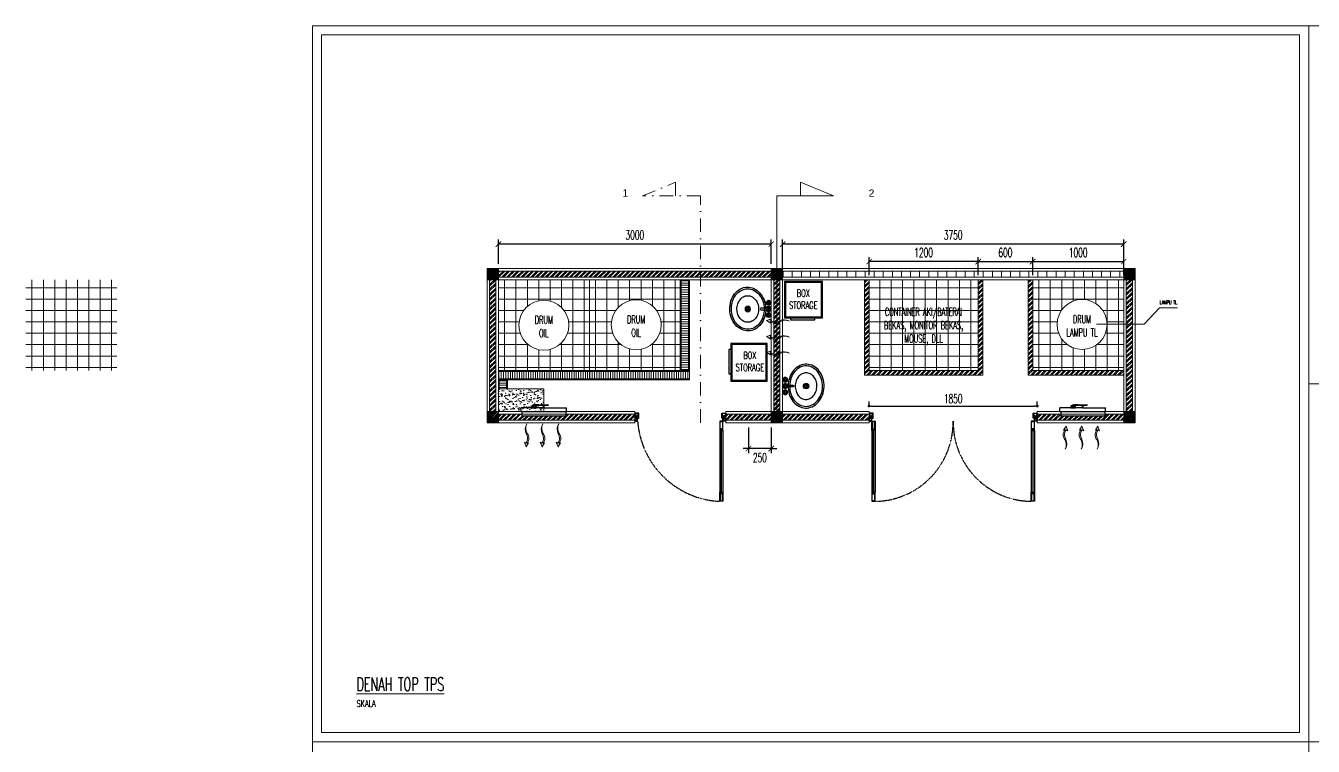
# Model space of a CAD drawing. Header units: millimetres. Extents: x -3140 to 122882, y -13467 to 35950.
# Drawn here: x -3140 to 11016, y 7832 to 15758 of the extents above; entities that cross this region are included whole.
import ezdxf

# ---------------------------------------------------------------- set-up
doc = ezdxf.new("R2010")
doc.units = ezdxf.units.MM
doc.header["$MEASUREMENT"] = 0
doc.linetypes.add('DASHDOT', pattern=[1, 0.5, -0.25, 0, -0.25])
doc.linetypes.add('HIDDEN', pattern=[0.375, 0.25, -0.125])
doc.layers.add('ALM', color=120, linetype='Continuous')
doc.layers.add('Edges', color=7, linetype='Continuous')
doc.layers.add('inst ME', color=7, linetype='Continuous', lineweight=13)
doc.styles.add('300', font='rs.shx', dxfattribs={"width": 0.6, "height": 100})
doc.styles.get("Standard").update_dxf_attribs({"font": 'arial.ttf'})
doc.dimstyles.new('300', dxfattribs={"dimtxt": 50, "dimasz": 30, "dimexe": 50, "dimexo": 50, "dimgap": 30, "dimtad": 2, "dimdec": 0, "dimzin": 0, "dimtxsty": '300', "dimblk": 'DOT', "dimcen": 0.2, "dimclrd": 1, "dimclre": 1, "dimclrt": 3, "dimadec": 0, "dimazin": 0, "dimtfac": 1, "dimtdec": 0, "dimtix": 1, "dimtmove": 0, "dimatfit": 3, "dimfxl": 1, "dimtolj": 1, "dimtzin": 0, "dimarcsym": 0})
pattern_1 = [(45, (22988.2, -61997.305), (-26.516504, 26.516504), []), (45, (23005.878, -61997.305), (-26.516504, 26.516504), [])]
pattern_2 = [(0, (22988.2, -61997.305), (0, 25), [])]

# ---------------------------------------------------------------- blocks, each defined once
blk = doc.blocks.new('Sink - Oval top')
for p, q in [((-1, 0), (1, 0)), ((0, 1), (0, -1))]:
    blk.add_line(p, q)
at = {"linetype": 'Continuous'}
for points in [[(-12.23, 0.39, 0.117634), (-11.46, -3.36, 0.104469), (-8.88, -6.8, 0.090016), (-5.08, -9.07, 0.08192), (-0.32, -10.02, 0.08192), (4.49, -9.38, 0.090016), (8.42, -7.36, 0.104469), (11.22, -4.09, 0.117634), (12.23, -0.39, 0.117634), (11.46, 3.36, 0.104469), (8.88, 6.8, 0.090016), (5.08, 9.07, 0.08192), (0.32, 10.02, 0.08192), (-4.49, 9.38, 0.090016), (-8.42, 7.36, 0.104469), (-11.22, 4.09, 0.117634)], [(-11.29, 0.16, 0.118622), (-10.52, -3.25, 0.104678), (-8.07, -6.36, 0.089562), (-4.54, -8.37, 0.081185), (-0.13, -9.15, 0.081185), (4.3, -8.49, 0.089562), (7.89, -6.58, 0.104678), (10.42, -3.55, 0.118622), (11.29, -0.16, 0.118622), (10.52, 3.25, 0.104678), (8.07, 6.36, 0.089562), (4.54, 8.37, 0.081185), (0.13, 9.15, 0.081185), (-4.3, 8.49, 0.089562), (-7.89, 6.58, 0.104678), (-10.42, 3.55, 0.118622)], [(-7.42, 0.08, 0.118283), (-6.91, -2.17, 0.104607), (-5.29, -4.21, 0.089718), (-2.97, -5.53, 0.081436), (-0.07, -6.04, 0.081436), (2.84, -5.59, 0.089718), (5.2, -4.33, 0.104607), (6.86, -2.32, 0.118283), (7.42, -0.08, 0.118283), (6.91, 2.17, 0.104607), (5.29, 4.21, 0.089718), (2.97, 5.53, 0.081436), (0.07, 6.04, 0.081436), (-2.84, 5.59, 0.089718), (-5.2, 4.33, 0.104607), (-6.86, 2.32, 0.118283)]]:
    blk.add_lwpolyline(points, format="xyb", close=True, dxfattribs=at)
for radius in [1.5, 1]:
    blk.add_circle((0, 0), radius)
blk = doc.blocks.new('Faucet - Bathroom top')
for p, q in [((-4.107, 0.125), (-4.375, 0.125)), ((-3.75, 0.4788), (-3.75, 0.75)), ((-3.5, 0.482), (-3.5, 0.75)), ((-3.1461, 0.125), (-2.875, 0.125)), ((3.143, 0.125), (2.875, 0.125)), ((3.5, 0.4788), (3.5, 0.75)), ((3.75, 0.482), (3.75, 0.75)), ((4.1039, 0.125), (4.375, 0.125)), ((-4.1039, -0.125), (-4.375, -0.125)), ((-3.75, -0.4821), (-3.75, -0.75)), ((-3.5, -0.4789), (-3.5, -0.75)), ((-3.143, -0.125), (-2.875, -0.125)), ((-0.5, -0.8639), (-0.5, -4.5)), ((0.5, -4.5), (0.5, -0.8631)), ((3.1461, -0.125), (2.875, -0.125)), ((3.5, -0.4821), (3.5, -0.75)), ((3.75, -0.4789), (3.75, -0.75)), ((4.107, -0.125), (4.375, -0.125))]:
    blk.add_line(p, q)
for centre, radius in [((-3.625, 0), 1.375), ((-4.625, 0), 0.2795), ((-3.625, 0), 0.5), ((-3.625, 1), 0.2795), ((-2.625, 0), 0.2795), ((0, 0), 0.5), ((3.625, 0), 1.375), ((2.625, 0), 0.2795), ((3.625, 0), 0.5), ((3.625, 1), 0.2795), ((4.625, 0), 0.2795), ((-3.625, -1), 0.2795), ((3.625, -1), 0.2795)]:
    blk.add_circle(centre, radius)
for centre, radius, start, end in [((-3.625, 0), 1, 105.2407, 164.2093), ((-3.625, 0), 1, 16.44125, 74.07887), ((0, 0), 1.5, 289.6514, 250.3603), ((0, 0), 1, 300.3431, 239.7554), ((3.625, 0), 1, 106.12, 164.0884), ((3.625, 0), 1, 16.23422, 73.90469), ((-3.625, 0), 1, 196.2342, 253.9047), ((-3.625, 0), 1, 286.12, 344.0884), ((0, -4.5), 0.5, 180, 0), ((3.625, 0), 1, 196.4413, 254.0789), ((3.625, 0), 1, 285.2407, 344.2093)]:
    blk.add_arc(centre, radius, start, end)
blk = doc.blocks.new('_ArchTick')
at = {"color": 0, "linetype": 'ByBlock', "const_width": 0.15}
blk.add_lwpolyline([(-0.5, -0.5), (0.5, 0.5)], dxfattribs=at)
blk = doc.blocks.new('*D25')
at = {"layer": 'Defpoints', "color": 0, "transparency": 16777216}
for p in [(5182, 13356), (5182, 12964), (8932, 12964)]:
    blk.add_point(p, dxfattribs=at)
at = {"layer": 'inst ME', "color": 1, "lineweight": -2, "transparency": 16777216}
for p, q in [((5182, 13014), (5182, 13406)), ((8932, 13356), (5182, 13356)), ((8932, 13014), (8932, 13406))]:
    blk.add_line(p, q, dxfattribs=at)
at = {"layer": 'inst ME', "color": 1, "lineweight": -2, "transparency": 16777216, "xscale": 60, "yscale": 60, "zscale": 60, "rotation": 180}
blk.add_blockref('_ArchTick', (5182, 13356), dxfattribs=at)
at = {"layer": 'inst ME', "color": 1, "lineweight": -2, "transparency": 16777216, "xscale": 60, "yscale": 60, "zscale": 60}
blk.add_blockref('_ArchTick', (8932, 13356), dxfattribs=at)
at = {"layer": 'inst ME', "color": 3, "transparency": 16777216, "insert": (7057, 13456), "char_height": 100, "attachment_point": 5, "style": '300'}
blk.add_mtext('\\A1;3750', dxfattribs=at)
blk = doc.blocks.new('*D26')
at = {"layer": 'Defpoints', "color": 0, "transparency": 16777216}
for p in [(2057, 13356), (2057, 13089), (5057, 13089)]:
    blk.add_point(p, dxfattribs=at)
at = {"layer": 'inst ME', "color": 1, "lineweight": -2, "transparency": 16777216}
for p, q in [((2057, 13139), (2057, 13406)), ((5057, 13356), (2057, 13356)), ((5057, 13139), (5057, 13406))]:
    blk.add_line(p, q, dxfattribs=at)
at = {"layer": 'inst ME', "color": 1, "lineweight": -2, "transparency": 16777216, "xscale": 60, "yscale": 60, "zscale": 60, "rotation": 180}
blk.add_blockref('_ArchTick', (2057, 13356), dxfattribs=at)
at = {"layer": 'inst ME', "color": 1, "lineweight": -2, "transparency": 16777216, "xscale": 60, "yscale": 60, "zscale": 60}
blk.add_blockref('_ArchTick', (5057, 13356), dxfattribs=at)
at = {"layer": 'inst ME', "color": 3, "transparency": 16777216, "insert": (3557, 13456), "char_height": 100, "attachment_point": 5, "style": '300'}
blk.add_mtext('\\A1;3000', dxfattribs=at)
blk = doc.blocks.new('*D27')
at = {"layer": 'Defpoints', "color": 0, "transparency": 16777216}
for p in [(4807, 11389), (5057, 11389), (4807, 11107)]:
    blk.add_point(p, dxfattribs=at)
at = {"layer": 'inst ME', "color": 1, "lineweight": -2, "transparency": 16777216}
for p, q in [((4807, 11339), (4807, 11057)), ((5057, 11339), (5057, 11057)), ((4807, 11107), (4747, 11107)), ((5057, 11107), (4807, 11107)), ((5057, 11107), (5117, 11107))]:
    blk.add_line(p, q, dxfattribs=at)
at = {"layer": 'inst ME', "color": 1, "lineweight": -2, "transparency": 16777216, "xscale": 60, "yscale": 60, "zscale": 60}
blk.add_blockref('_ArchTick', (4807, 11107), dxfattribs=at)
at = {"layer": 'inst ME', "color": 1, "lineweight": -2, "transparency": 16777216, "xscale": 60, "yscale": 60, "zscale": 60, "rotation": 180}
blk.add_blockref('_ArchTick', (5057, 11107), dxfattribs=at)
at = {"layer": 'inst ME', "color": 3, "transparency": 16777216, "insert": (4932, 11007), "char_height": 100, "attachment_point": 5, "style": '300'}
blk.add_mtext('\\A1;250', dxfattribs=at)
blk = doc.blocks.new('industrial exhaust fan pl')
at = {"layer": 'Edges'}
for p, q in [((36.5, 59.1), (36.5, 63.1)), ((48.3, 63.1), (36.5, 63.1)), ((36.5, 59.1), (37.3, 59.1)), ((37.3, 59.1), (37.3, 54.2)), ((37.3, 59.1), (85.8, 59.1)), ((48.3, 64.5), (48.2, 64.5)), ((48.2, 64.5), (48.2, 64.3)), ((48.2, 64.3), (48.3, 64.3)), ((48.3, 65.3), (48.3, 64.5)), ((49.6, 65.3), (48.3, 65.3)), ((48.5, 64.5), (48.3, 64.5)), ((48.3, 64.3), (48.3, 63.1)), ((48.3, 64.3), (48.9, 64.3)), ((48.3, 63.1), (48.4, 63.1)), ((48.9, 64.3), (48.4, 63.8)), ((48.4, 63.8), (48.9, 64.2)), ((48.4, 63.8), (48.4, 63.1)), ((48.4, 63.8), (48.4, 63.1)), ((48.4, 63.8), (48.4, 63.8)), ((48.4, 63.8), (48.4, 63.1)), ((48.4, 63.1), (48.4, 63.1)), ((48.4, 63.1), (48.4, 63.1)), ((48.4, 63.1), (48.6, 63.1)), ((49.1, 65.3), (48.5, 64.5)), ((48.5, 64.5), (53.2, 64.5)), ((48.6, 63.8), (49, 64.2)), ((48.6, 63.8), (48.6, 63.1)), ((48.6, 63.1), (48.8, 63.1)), ((48.8, 63.8), (49.1, 64.1)), ((48.8, 63.8), (48.8, 63.1)), ((48.8, 63.1), (49.4, 63.1)), ((48.9, 64.3), (48.9, 64.3)), ((48.9, 64.3), (48.9, 64.2)), ((48.9, 64.2), (49, 64.3)), ((48.9, 64.3), (49, 64.3)), ((49, 64.3), (49, 64.2)), ((49, 64.2), (49.1, 64.3)), ((49, 64.3), (49.1, 64.3)), ((49, 64.3), (49, 64.3)), ((49.6, 65.3), (49.1, 65.3)), ((49.1, 64.3), (49.1, 64.1)), ((49.1, 64.1), (49.4, 64.3)), ((49.1, 64.3), (49.4, 64.3)), ((49.1, 64.3), (49.1, 64.3)), ((49.4, 64.3), (49.4, 63.1)), ((49.4, 64.3), (49.4, 64.3)), ((49.4, 64.3), (49.6, 64.3)), ((49.4, 63.1), (49.6, 63.1)), ((49.6, 65.3), (49.6, 65.3)), ((49.6, 65.3), (52.1, 65.3)), ((50.5, 65.3), (49.6, 65.3)), ((49.6, 63.8), (49.6, 64.3)), ((49.6, 63.8), (49.6, 64.3)), ((49.6, 64.3), (49.6, 64.3)), ((49.6, 64.3), (50, 64.3)), ((49.6, 63.8), (49.6, 63.1)), ((49.6, 63.8), (49.6, 63.1)), ((49.6, 63.8), (49.6, 63.8)), ((49.6, 63.1), (50, 63.1)), ((49.6, 63.1), (49.6, 63.1)), ((50, 63.8), (50, 64.3)), ((50, 64.3), (50.1, 64.3)), ((50.1, 63.8), (50, 63.8)), ((50, 63.8), (50, 63.1)), ((50, 63.1), (50.1, 63.1)), ((50.1, 66.6), (50.1, 66.7)), ((50.1, 66.7), (51.6, 66.7)), ((50.1, 66.6), (50.5, 66.6)), ((50.1, 66.2), (50.1, 66.3)), ((50.5, 66.3), (50.1, 66.3)), ((50.1, 66.2), (50.5, 66.2)), ((50.1, 63.8), (50.1, 64.3)), ((50.4, 64.3), (50.1, 64.3)), ((50.1, 63.8), (50.1, 63.1)), ((50.1, 63.1), (50.4, 63.1)), ((50.4, 63.8), (50.4, 64.3)), ((50.4, 64.3), (50.5, 64.3)), ((50.5, 63.8), (50.4, 63.8)), ((50.4, 63.8), (50.4, 63.1)), ((50.4, 63.1), (50.5, 63.1)), ((50.5, 66.3), (50.5, 66.6)), ((50.6, 66.6), (50.5, 66.6)), ((50.6, 66.3), (50.5, 66.3)), ((50.5, 65.3), (50.5, 66.2)), ((50.5, 66.2), (51.2, 66.2)), ((50.5, 65.3), (51.2, 65.3)), ((50.5, 63.8), (50.5, 64.3)), ((50.5, 64.3), (50.8, 64.3)), ((50.5, 63.8), (50.5, 63.1)), ((50.5, 63.1), (50.8, 63.1)), ((50.6, 66.6), (50.6, 66.3)), ((50.6, 66.6), (51.6, 66.6)), ((51.6, 66.3), (50.6, 66.3)), ((50.8, 63.8), (50.8, 64.3)), ((50.9, 64.3), (50.8, 64.3)), ((50.8, 63.8), (50.9, 63.8)), ((50.8, 63.8), (50.8, 63.1)), ((50.8, 63.1), (50.9, 63.1)), ((50.9, 64.3), (51.2, 64.3)), ((50.9, 63.8), (50.9, 64.3)), ((50.9, 63.8), (50.9, 63.1)), ((50.9, 63.1), (51.2, 63.1)), ((51.2, 65.3), (51.2, 66.2)), ((51.2, 66.2), (51.6, 66.2)), ((52.1, 65.3), (51.2, 65.3)), ((51.2, 63.8), (51.2, 64.3)), ((51.2, 64.3), (51.3, 64.3)), ((51.2, 63.8), (51.3, 63.8)), ((51.2, 63.8), (51.2, 63.1)), ((51.2, 63.1), (51.3, 63.1)), ((51.3, 63.8), (51.3, 64.3)), ((51.6, 64.3), (51.3, 64.3)), ((51.3, 63.8), (51.3, 63.1)), ((51.3, 63.1), (51.6, 63.1)), ((51.6, 66.6), (51.6, 66.7)), ((56.5, 66.6), (51.6, 66.6)), ((51.6, 66.2), (51.6, 66.3)), ((51.6, 66.3), (56.5, 66.3)), ((51.6, 63.8), (51.6, 64.3)), ((51.6, 64.3), (51.7, 64.3)), ((51.6, 63.8), (51.6, 63.1)), ((51.6, 63.8), (51.7, 63.8)), ((51.6, 63.1), (51.7, 63.1)), ((51.7, 63.8), (51.7, 64.3)), ((51.7, 64.3), (52, 64.3)), ((51.7, 63.8), (51.7, 63.1)), ((51.7, 63.1), (52, 63.1)), ((52, 63.8), (52, 64.3)), ((52, 64.3), (52.1, 64.3)), ((52, 63.8), (52.1, 63.8)), ((52, 63.8), (52, 63.1)), ((52, 63.1), (52.1, 63.1)), ((52.1, 65.3), (52.1, 65.3)), ((53.4, 65.3), (52.1, 65.3)), ((52.6, 65.3), (52.1, 65.3)), ((52.1, 63.8), (52.1, 64.3)), ((52.3, 64.3), (52.1, 64.3)), ((52.1, 63.8), (52.1, 63.1)), ((52.1, 63.1), (52.3, 63.1)), ((52.3, 64.3), (52.3, 63.1)), ((52.3, 64.3), (52.4, 64.3)), ((52.3, 63.1), (52.9, 63.1)), ((52.6, 64.1), (52.4, 64.3)), ((52.4, 64.3), (52.6, 64.3)), ((52.6, 65.3), (53.2, 64.5)), ((52.6, 64.3), (52.6, 64.1)), ((52.7, 64.2), (52.6, 64.3)), ((52.6, 64.3), (52.7, 64.3)), ((52.6, 64.3), (52.6, 64.3)), ((52.9, 63.8), (52.6, 64.1)), ((52.7, 64.3), (52.7, 64.2)), ((52.7, 64.3), (52.8, 64.3)), ((53.1, 63.8), (52.7, 64.2)), ((52.8, 64.3), (52.8, 64.3)), ((52.8, 64.3), (52.8, 64.3)), ((53.3, 63.8), (52.8, 64.3)), ((52.8, 64.3), (52.8, 64.3)), ((53.3, 63.8), (52.8, 64.3)), ((52.8, 64.3), (52.8, 64.3)), ((52.8, 64.3), (52.8, 64.3)), ((52.8, 64.3), (52.8, 64.3)), ((52.8, 64.3), (52.8, 64.3)), ((53.4, 64.3), (52.8, 64.3)), ((52.9, 63.8), (52.9, 63.1)), ((52.9, 63.1), (53.1, 63.1)), ((53.1, 63.8), (53.1, 63.1)), ((53.1, 63.1), (53.3, 63.1)), ((53.4, 64.5), (53.2, 64.5)), ((53.3, 63.8), (53.3, 63.1)), ((53.3, 63.8), (53.3, 63.1)), ((53.3, 63.1), (53.3, 63.1)), ((53.3, 63.1), (53.4, 63.1)), ((53.4, 64.5), (53.4, 65.3)), ((53.5, 64.5), (53.4, 64.5)), ((53.4, 64.3), (53.5, 64.3)), ((53.4, 63.1), (53.4, 64.3)), ((61.2, 63.1), (53.4, 63.1)), ((53.5, 64.5), (53.5, 64.3)), ((56.5, 66.6), (56.5, 66.7)), ((56.5, 66.7), (66.5, 66.7)), ((56.5, 66.6), (57.3, 66.6)), ((56.5, 66.2), (56.5, 66.3)), ((57.3, 66.3), (56.5, 66.3)), ((56.5, 66.2), (61, 66.2)), ((57.3, 66.3), (57.3, 66.6)), ((57.3, 66.6), (66.4, 66.6)), ((66.4, 66.3), (57.3, 66.3)), ((61, 66.2), (61, 66.1)), ((61.2, 66.2), (61, 66.2)), ((61, 66.1), (61.2, 66.1)), ((61.2, 66.2), (61.2, 66.1)), ((61.2, 66.2), (61.9, 66.2)), ((61.2, 63.1), (61.2, 66.1)), ((61.2, 66.1), (61.2, 66.1)), ((61.2, 66.1), (61.9, 66.1)), ((61.2, 63.1), (61.9, 63.1)), ((61.9, 66.2), (61.9, 66.1)), ((61.9, 66.2), (62.1, 66.2)), ((61.9, 63.1), (61.9, 66.1)), ((61.9, 66.1), (61.9, 66.1)), ((61.9, 66.1), (62.1, 66.1)), ((61.9, 63.1), (86.5, 63.1)), ((62.1, 66.2), (62.1, 66.1)), ((62.1, 66.2), (66.5, 66.2)), ((66.4, 66.6), (66.4, 66.3)), ((66.4, 66.6), (66.5, 66.6)), ((66.4, 66.3), (66.5, 66.3)), ((66.5, 66.6), (66.5, 66.7)), ((66.5, 66.2), (66.5, 66.3)), ((85.8, 59.1), (85.8, 54.2)), ((85.8, 59.1), (86.5, 59.1)), ((86.5, 59.1), (86.5, 63.1)), ((85.8, 54.2), (37.3, 54.2))]:
    blk.add_line(p, q, dxfattribs=at)
blk = doc.blocks.new('*D23')
at = {"layer": 'Defpoints', "color": 0, "transparency": 16777216}
for p in [(7931, 13164), (7332, 12964), (7931, 12964)]:
    blk.add_point(p, dxfattribs=at)
at = {"layer": 'inst ME', "color": 1, "lineweight": -2, "transparency": 16777216}
for p, q in [((7332, 13014), (7332, 13214)), ((7931, 13014), (7931, 13214)), ((7332, 13164), (7931, 13164))]:
    blk.add_line(p, q, dxfattribs=at)
at = {"layer": 'inst ME', "color": 1, "lineweight": -2, "transparency": 16777216, "xscale": 60, "yscale": 60, "zscale": 60, "rotation": 180}
blk.add_blockref('_ArchTick', (7332, 13164), dxfattribs=at)
at = {"layer": 'inst ME', "color": 1, "lineweight": -2, "transparency": 16777216, "xscale": 60, "yscale": 60, "zscale": 60}
blk.add_blockref('_ArchTick', (7931, 13164), dxfattribs=at)
at = {"layer": 'inst ME', "color": 3, "transparency": 16777216, "insert": (7631, 13264), "char_height": 100, "attachment_point": 5, "style": '300'}
blk.add_mtext('\\A1;600', dxfattribs=at)
blk = doc.blocks.new('*D28')
at = {"layer": 'Defpoints', "color": 0, "transparency": 16777216}
for p in [(8932, 13164), (7932, 12964), (8932, 12964)]:
    blk.add_point(p, dxfattribs=at)
at = {"layer": 'inst ME', "color": 1, "lineweight": -2, "transparency": 16777216}
for p, q in [((7932, 13014), (7932, 13214)), ((8932, 13014), (8932, 13214)), ((7932, 13164), (8932, 13164))]:
    blk.add_line(p, q, dxfattribs=at)
at = {"layer": 'inst ME', "color": 1, "lineweight": -2, "transparency": 16777216, "xscale": 60, "yscale": 60, "zscale": 60, "rotation": 180}
blk.add_blockref('_ArchTick', (7932, 13164), dxfattribs=at)
at = {"layer": 'inst ME', "color": 1, "lineweight": -2, "transparency": 16777216, "xscale": 60, "yscale": 60, "zscale": 60}
blk.add_blockref('_ArchTick', (8932, 13164), dxfattribs=at)
at = {"layer": 'inst ME', "color": 3, "transparency": 16777216, "insert": (8432, 13264), "char_height": 100, "attachment_point": 5, "style": '300'}
blk.add_mtext('\\A1;1000', dxfattribs=at)
blk = doc.blocks.new('*D29')
at = {"layer": 'Defpoints', "color": 0, "transparency": 16777216}
for p in [(6132, 13164), (6132, 12964), (7332, 12964)]:
    blk.add_point(p, dxfattribs=at)
at = {"layer": 'inst ME', "color": 1, "lineweight": -2, "transparency": 16777216}
for p, q in [((6132, 13014), (6132, 13214)), ((7332, 13014), (7332, 13214)), ((7332, 13164), (6132, 13164))]:
    blk.add_line(p, q, dxfattribs=at)
at = {"layer": 'inst ME', "color": 1, "lineweight": -2, "transparency": 16777216, "xscale": 60, "yscale": 60, "zscale": 60, "rotation": 180}
blk.add_blockref('_ArchTick', (6132, 13164), dxfattribs=at)
at = {"layer": 'inst ME', "color": 1, "lineweight": -2, "transparency": 16777216, "xscale": 60, "yscale": 60, "zscale": 60}
blk.add_blockref('_ArchTick', (7332, 13164), dxfattribs=at)
at = {"layer": 'inst ME', "color": 3, "transparency": 16777216, "insert": (6732, 13264), "char_height": 100, "attachment_point": 5, "style": '300'}
blk.add_mtext('\\A1;1200', dxfattribs=at)
blk = doc.blocks.new('_Dot')
at = {"color": 0, "lineweight": -2}
blk.add_line((-0.5, 0), (-1, 0), dxfattribs=at)
at = {"color": 0, "const_width": 0.5}
blk.add_lwpolyline([(-0.25, 0, 1), (0.25, 0, 1)], format="xyb", close=True, dxfattribs=at)
blk = doc.blocks.new('*D48')
at = {"color": 1, "lineweight": -2, "transparency": 16777216}
for p, q in [((6132, 11564), (6132, 11625)), ((7982, 11564), (7982, 11625)), ((6162, 11575), (7952, 11575))]:
    blk.add_line(p, q, dxfattribs=at)
at = {"layer": 'Defpoints', "color": 0, "transparency": 16777216}
for p in [(6132, 11514), (7982, 11575), (7982, 11514)]:
    blk.add_point(p, dxfattribs=at)
at = {"color": 1, "lineweight": -2, "transparency": 16777216, "xscale": 30, "yscale": 30, "zscale": 30, "rotation": 180}
blk.add_blockref('_Dot', (6132, 11575), dxfattribs=at)
at = {"color": 1, "lineweight": -2, "transparency": 16777216, "xscale": 30, "yscale": 30, "zscale": 30}
blk.add_blockref('_Dot', (7982, 11575), dxfattribs=at)
at = {"color": 3, "transparency": 16777216, "insert": (7057, 11655), "char_height": 100, "attachment_point": 5, "style": '300'}
blk.add_mtext('\\A1;1850', dxfattribs=at)

msp = doc.modelspace()

# ---------------------------------------------------------------- hatches: boundary and pattern name
at = {"layer": 'inst ME'}
h = msp.add_hatch(dxfattribs=at)
h.set_pattern_fill('ANSI31', color=129, scale=100, angle=360)
h.set_pattern_definition([(45, (22988.2, -61997.305), (-8.8388348, 8.8388348), [])])
h.paths.add_polyline_path([(2056.7, 13088.9), (1931.7, 13088.9), (1931.7, 12963.9), (2056.7, 12963.9)])
h.paths.add_polyline_path([(2056.7, 11513.9), (1931.7, 11513.9), (1931.7, 11388.9), (2056.7, 11388.9)])
h = msp.add_hatch(dxfattribs=at)
h.set_pattern_fill('ANSI32', color=129, scale=100, angle=360)
h.set_pattern_definition(pattern_1)
h.paths.add_polyline_path([(5056.7, 13059.9), (2056.7, 13059.9), (2056.7, 12992.9), (5056.7, 12992.9)])
h.paths.add_polyline_path([(2027.7, 12963.9), (1960.7, 12963.9), (1960.7, 11513.9), (2027.7, 11513.9)])
h = msp.add_hatch(dxfattribs=at)
h.set_pattern_fill('ANSI31', color=129, scale=100, angle=360)
h.set_pattern_definition([(45, (75668.019, -19118.069), (-8.8388348, 8.8388348), [])])
h.paths.add_polyline_path([(5181.7, 13088.9), (5056.7, 13088.9), (5056.7, 12963.9), (5181.7, 12963.9)])
h = msp.add_hatch(dxfattribs=at)
h.set_pattern_fill('_USER', color=4, scale=100, angle=90, pattern_type=0)
h.set_pattern_definition([(90, (22988.2, -61997.31), (-100, 6e-15), [])])
h.paths.add_polyline_path([(8931.7, 13059.9), (5181.7, 13059.9), (5181.7, 12992.9), (8931.7, 12992.9)])
h = msp.add_hatch(dxfattribs=at)
h.set_pattern_fill('ANSI31', color=129, scale=100, angle=360)
h.set_pattern_definition([(45, (79543.019, -19118.069), (-8.8388348, 8.8388348), [])])
h.paths.add_polyline_path([(9056.7, 13088.9), (8931.7, 13088.9), (8931.7, 12963.9), (9056.7, 12963.9)])
h = msp.add_hatch(dxfattribs=at)
h.set_pattern_fill('ANSI37', color=129, scale=1000, angle=45)
h.set_pattern_definition([(90, (-6196.44, 0), (-125, 0), []), (180, (-6196.44, 0), (-7e-15, -125), [])])
h.paths.add_polyline_path([(-2139.8, 12963.9), (-3139.8, 12963.9), (-3139.8, 11963.9), (-2139.8, 11963.9)])
h = msp.add_hatch(dxfattribs=at)
h.set_pattern_fill('ANSI37', color=129, scale=1000, angle=45)
h.paths.add_polyline_path([(3056.7, 12963.9), (2056.7, 12963.9), (2056.7, 11963.9), (3056.7, 11963.9)])
h.paths.add_polyline_path([(2831.7, 12463.9, -1), (2281.7, 12463.9, -1)], flags=16)
h.paths.add_polyline_path([(2433.7, 12383.8), (2678.8, 12383.8), (2678.8, 12515.8), (2433.7, 12515.8)], flags=8)
h = msp.add_hatch(dxfattribs=at)
h.set_pattern_fill('ANSI37', color=129, scale=1000, angle=45)
h.paths.add_polyline_path([(4056.7, 12963.9), (3056.7, 12963.9), (3056.7, 11963.9), (4056.7, 11963.9)])
h.paths.add_polyline_path([(3846.9, 12468.9, -1), (3296.9, 12468.9, -1)], flags=16)
h.paths.add_polyline_path([(3448.9, 12388.8), (3694.1, 12388.8), (3694.1, 12520.8), (3448.9, 12520.8)], flags=8)
h = msp.add_hatch(dxfattribs=at)
h.set_pattern_fill('_USER', color=4, scale=25, pattern_type=0)
h.set_pattern_definition(pattern_2)
h.paths.add_polyline_path([(4146.7, 12963.9), (4066.7, 12963.9), (4066.7, 11953.9), (4146.7, 11953.9)])
h = msp.add_hatch(dxfattribs=at)
h.set_pattern_fill('ANSI32', color=129, scale=100, angle=360)
h.set_pattern_definition([(45, (75668.02, -19118.07), (-26.516504, 26.516504), []), (45, (75685.696, -19118.07), (-26.516504, 26.516504), [])])
h.paths.add_polyline_path([(5152.7, 12963.9), (5085.7, 12963.9), (5085.7, 11513.9), (5152.7, 11513.9)])
h = msp.add_hatch(dxfattribs=at)
h.set_pattern_fill('ANSI32', color=4, scale=100)
h.set_pattern_definition([(45, (22988.2, -61997.305), (-26.516504, 26.516504), []), (45, (23005.878, -61997.305), (-26.516504, 26.516504), [])])
h.paths.add_polyline_path([(7381.7, 12963.9), (7331.7, 12963.9), (7331.7, 11963.9), (6131.7, 11963.9), (6131.7, 12963.9), (6081.7, 12963.9), (6081.7, 11913.9), (7381.7, 11913.9)])
h.paths.add_polyline_path([(7931.7, 12963.9), (7881.7, 12963.9), (7881.7, 11913.9), (8931.7, 11913.9), (8931.7, 11963.9), (7931.7, 11963.9)])
h = msp.add_hatch(dxfattribs=at)
h.set_pattern_fill('ANSI37', color=129, scale=1000, angle=45)
h.paths.add_polyline_path([(7331.7, 12963.9), (6131.7, 12963.9), (6131.7, 11963.9), (7331.7, 11963.9)])
h.paths.add_polyline_path([(6215.2, 12220.3), (7247.3, 12220.3), (7247.3, 12687.6), (6215.2, 12687.6)], flags=24)
h = msp.add_hatch(dxfattribs=at)
h.set_pattern_fill('ANSI37', color=129, scale=1000, angle=45)
h.paths.add_polyline_path([(8931.7, 12963.9), (7931.7, 12963.9), (7931.7, 11963.9), (8931.7, 11963.9), (8931.7, 12474.6), (8748.9, 12474.6, -0.0020792), (8748.9, 12472.3, -1), (8198.9, 12472.3, -0.9958502), (8748.9, 12474.6), (8931.7, 12474.6)])
h = msp.add_hatch(dxfattribs=at)
h.set_pattern_fill('ANSI32', color=129, scale=100, angle=360)
h.set_pattern_definition([(45, (79543.02, -19118.07), (-26.516504, 26.516504), []), (45, (79560.696, -19118.07), (-26.516504, 26.516504), [])])
h.paths.add_polyline_path([(9027.7, 12963.9), (8960.7, 12963.9), (8960.7, 11513.9), (9027.7, 11513.9)])
h = msp.add_hatch(color=4, dxfattribs=at)
h.dxf.hatch_style = 1
h.paths.add_polyline_path([(5048.4, 12487.5), (5045.7, 12506.1, 0.3986171), (5152.7, 12502.4, -0.2560983), (5256.3, 12507, 0.2544193), (5148.6, 12513, -0.3471994), (5045.7, 12518.2), (5054.9, 12533.7), (5003.9, 12514.8)])
h = msp.add_hatch(color=4, dxfattribs=at)
h.dxf.hatch_style = 1
h.paths.add_polyline_path([(5048.4, 12312), (5045.7, 12330.6, 0.3986171), (5152.7, 12326.8, -0.2560983), (5256.3, 12331.5, 0.2544193), (5148.6, 12337.5, -0.3471994), (5045.7, 12342.6), (5054.9, 12358.1), (5003.9, 12339.2)])
h = msp.add_hatch(color=4, dxfattribs=at)
h.dxf.hatch_style = 1
h.paths.add_polyline_path([(5048.4, 12136.4), (5045.7, 12155.1, 0.3986171), (5152.7, 12151.3, -0.2560983), (5256.3, 12156, 0.2544193), (5148.6, 12162, -0.3471994), (5045.7, 12167.1), (5054.9, 12182.6), (5003.9, 12163.7)])
h = msp.add_hatch(dxfattribs=at)
h.set_pattern_fill('_USER', color=4, scale=25, angle=90, pattern_type=0)
h.set_pattern_definition([(90, (22988.2, -61997.305), (-25, 2e-15), [])])
h.paths.add_polyline_path([(4156.7, 11953.9), (3056.7, 11953.9), (3056.7, 11873.9), (4156.7, 11873.9)])
h.paths.add_polyline_path([(3056.7, 11953.9), (2056.7, 11953.9), (2056.7, 11873.9), (3056.7, 11873.9)])
h = msp.add_hatch(dxfattribs=at)
h.set_pattern_fill('AR-SAND', color=4, scale=30)
h.set_pattern_definition([(37.5, (22988.2, -61997.305), (-1.8898, 57.804713), [0, -45.6, 0, -51, 0, -48.75]), (7.5, (22988.2, -61997.305), (53.0933, 84.66438), [0, -24.6, 0, -41.1, 0, -15.75]), (327.5, (22951.3, -61997.305), (93.424256, 0.16977), [0, -15, 0, -54, 0, -70.5]), (317.5, (22951.3, -61997.305), (90.1838, 26.33027), [0, -7.5, 0, -35.4, 0, -40.5])])
h.paths.add_polyline_path([(2056.7, 11763.9), (2056.7, 11513.9), (2556.7, 11513.9), (2556.7, 11763.9)])
h = msp.add_hatch(dxfattribs=at)
h.set_pattern_fill('_USER', color=4, scale=25, pattern_type=0)
h.set_pattern_definition(pattern_2)
h.paths.add_polyline_path([(2146.7, 11863.9), (2066.7, 11863.9), (2066.7, 11763.9), (2146.7, 11763.9)])
h = msp.add_hatch(dxfattribs=at)
h.set_pattern_fill('ANSI32', color=129, scale=100, angle=360)
h.set_pattern_definition(pattern_1)
h.paths.add_polyline_path([(3556.7, 11484.9), (2798.8, 11484.9), (2798.8, 11465.1), (2314.6, 11465.1), (2314.6, 11484.9), (2056.7, 11484.9), (2056.7, 11417.9), (3556.7, 11417.9)])
h = msp.add_hatch(dxfattribs=at)
h.set_pattern_fill('ANSI32', color=129, scale=100, angle=360)
h.set_pattern_definition(pattern_1)
h.paths.add_polyline_path([(5056.7, 11484.9), (4556.7, 11484.9), (4556.7, 11417.9), (5056.7, 11417.9)])
h = msp.add_hatch(dxfattribs=at)
h.set_pattern_fill('ANSI31', color=129, scale=100, angle=360)
h.set_pattern_definition([(45, (75668.019, -20693.069), (-8.8388348, 8.8388348), [])])
h.paths.add_polyline_path([(5181.7, 11513.9), (5056.7, 11513.9), (5056.7, 11388.9), (5181.7, 11388.9)])
h = msp.add_hatch(dxfattribs=at)
h.set_pattern_fill('ANSI32', color=129, scale=100, angle=360)
h.set_pattern_definition(pattern_1)
h.paths.add_polyline_path([(6131.6, 11484.9), (5181.7, 11484.9), (5181.7, 11417.9), (6131.6, 11417.9)])
h = msp.add_hatch(dxfattribs=at)
h.set_pattern_fill('ANSI32', color=129, scale=100, angle=360)
h.set_pattern_definition(pattern_1)
h.paths.add_polyline_path([(8931.7, 11484.9), (8723.8, 11484.9), (8723.8, 11465.1), (8239.5, 11465.1), (8239.5, 11484.9), (7981.6, 11484.9), (7981.6, 11417.9), (8931.7, 11417.9)])
h = msp.add_hatch(dxfattribs=at)
h.set_pattern_fill('ANSI31', color=129, scale=100, angle=360)
h.set_pattern_definition([(45, (79543.019, -20693.069), (-8.8388348, 8.8388348), [])])
h.paths.add_polyline_path([(9056.7, 11513.9), (8931.7, 11513.9), (8931.7, 11388.9), (9056.7, 11388.9)])
h = msp.add_hatch(color=4, dxfattribs=at)
h.dxf.hatch_style = 1
h.paths.add_polyline_path([(2388.4, 11169.4), (2369.7, 11166.8, 0.3986171), (2373.5, 11273.7, -0.2560983), (2368.9, 11377.3, 0.2544193), (2362.9, 11269.6, -0.3471994), (2357.7, 11166.8), (2342.2, 11175.9), (2361.1, 11124.9)])
h = msp.add_hatch(color=4, dxfattribs=at)
h.dxf.hatch_style = 1
h.paths.add_polyline_path([(2563.9, 11169.4), (2545.2, 11166.8, 0.3986171), (2549, 11273.7, -0.2560983), (2544.4, 11377.3, 0.2544193), (2538.4, 11269.6, -0.3471994), (2533.2, 11166.8), (2517.7, 11175.9), (2536.6, 11124.9)])
h = msp.add_hatch(color=4, dxfattribs=at)
h.dxf.hatch_style = 1
h.paths.add_polyline_path([(2739.4, 11169.4), (2720.8, 11166.8, 0.3986171), (2724.6, 11273.7, -0.2560983), (2719.9, 11377.3, 0.2544193), (2713.9, 11269.6, -0.3471994), (2708.7, 11166.8), (2693.2, 11175.9), (2712.2, 11124.9)])
h = msp.add_hatch(color=4, dxfattribs=at)
h.dxf.hatch_style = 1
h.paths.add_polyline_path([(8270.2, 11309.2), (8288.9, 11311.8, 0.3986171), (8285.1, 11204.9, -0.2560983), (8289.7, 11101.3, 0.2544193), (8295.7, 11209, -0.3471994), (8300.9, 11311.8), (8316.4, 11302.7), (8297.5, 11353.7)])
h = msp.add_hatch(color=4, dxfattribs=at)
h.dxf.hatch_style = 1
h.paths.add_polyline_path([(8445.7, 11309.2), (8464.4, 11311.8, 0.3986171), (8460.6, 11204.9, -0.2560983), (8465.2, 11101.3, 0.2544193), (8471.3, 11209, -0.3471994), (8476.4, 11311.8), (8491.9, 11302.7), (8473, 11353.7)])
h = msp.add_hatch(color=4, dxfattribs=at)
h.dxf.hatch_style = 1
h.paths.add_polyline_path([(8621.2, 11309.2), (8639.9, 11311.8, 0.3986171), (8636.1, 11204.9, -0.2560983), (8640.8, 11101.3, 0.2544193), (8646.8, 11209, -0.3471994), (8651.9, 11311.8), (8667.4, 11302.7), (8648.5, 11353.7)])

# ---------------------------------------------------------------- linework, layer by layer
at = {"linetype": 'Continuous'}
for p, q in [((5203.4, 12943.5), (5203.4, 12543.6)), ((5618.8, 12943.5), (5203.4, 12943.5)), ((5214.5, 12932.4), (5214.5, 12554.7)), ((5607.7, 12932.4), (5214.5, 12932.4)), ((5607.7, 12554.7), (5607.7, 12932.4)), ((5618.8, 12543.6), (5618.8, 12943.5)), ((5203.4, 12543.6), (5618.8, 12543.6)), ((5214.5, 12554.7), (5607.7, 12554.7)), ((5270.1, 12543.6), (5270.1, 12521.3)), ((5270.1, 12521.3), (5536.7, 12521.3)), ((5536.7, 12521.3), (5536.7, 12543.6)), ((4611.4, 12196.8), (4589.2, 12196.8)), ((4589.2, 12196.8), (4589.2, 11930.2)), ((5011.4, 12263.5), (4611.4, 12263.5)), ((4611.4, 12263.5), (4611.4, 11848.1)), ((5000.3, 12252.4), (4622.5, 12252.4)), ((4622.5, 12252.4), (4622.5, 11859.2)), ((5000.3, 11859.2), (5000.3, 12252.4)), ((5011.4, 11848.1), (5011.4, 12263.5)), ((4589.2, 11930.2), (4611.4, 11930.2)), ((4611.4, 11848.1), (5011.4, 11848.1)), ((4622.5, 11859.2), (5000.3, 11859.2))]:
    msp.add_line(p, q, dxfattribs=at)
at = {"layer": 'ALM'}
for p, q in [((4490.6, 11306.2), (4490.6, 10627.8)), ((4525.8, 11306.2), (4525.8, 10627.8)), ((6162.4, 11306.2), (6162.4, 10627.8)), ((6197.7, 11306.2), (6197.7, 10627.8)), ((7915.5, 11306.2), (7915.5, 10627.8)), ((7950.8, 11306.2), (7950.8, 10627.8))]:
    msp.add_line(p, q, dxfattribs=at)
for points in [[(3587.5, 11464.7), (3592.4, 11464.7), (3596.3, 11456.8), (3600.7, 11456.8), (3600.7, 11495.6), (3556.7, 11495.6), (3556.7, 11456.8), (3561.1, 11456.8), (3565, 11464.7), (3569.5, 11464.7), (3569.5, 11451.5), (3569.5, 11438.3), (3565, 11438.3), (3561.1, 11446.2), (3556.7, 11446.2), (3556.7, 11407.5), (3587.5, 11407.5)], [(3583.1, 11411.9), (3561.1, 11411.9), (3561.1, 11433.9), (3573.9, 11433.9), (3573.9, 11451.5), (3573.9, 11469.1), (3561.1, 11469.1), (3561.1, 11491.2), (3596.3, 11491.2), (3596.3, 11469.1), (3583.1, 11469.1)], [(4525.8, 11464.7), (4521, 11464.7), (4517, 11456.8), (4512.6, 11456.8), (4512.6, 11495.6), (4556.7, 11495.6), (4556.7, 11456.8), (4552.3, 11456.8), (4548.3, 11464.7), (4543.9, 11464.7), (4543.9, 11451.5), (4543.9, 11438.3), (4548.3, 11438.3), (4552.3, 11446.2), (4556.7, 11446.2), (4556.7, 11407.5), (4525.8, 11407.5)], [(4530.2, 11411.9), (4552.3, 11411.9), (4552.3, 11433.9), (4539.5, 11433.9), (4539.5, 11451.5), (4539.5, 11469.1), (4552.3, 11469.1), (4552.3, 11491.2), (4517, 11491.2), (4517, 11469.1), (4530.2, 11469.1)], [(6162.4, 11464.7), (6167.3, 11464.7), (6171.3, 11456.8), (6175.7, 11456.8), (6175.7, 11495.6), (6131.6, 11495.6), (6131.6, 11456.8), (6136, 11456.8), (6140, 11464.7), (6144.4, 11464.7), (6144.4, 11451.5), (6144.4, 11438.3), (6140, 11438.3), (6136, 11446.2), (6131.6, 11446.2), (6131.6, 11407.5), (6162.4, 11407.5)], [(6158, 11411.9), (6136, 11411.9), (6136, 11433.9), (6148.8, 11433.9), (6148.8, 11451.5), (6148.8, 11469.1), (6136, 11469.1), (6136, 11491.2), (6171.3, 11491.2), (6171.3, 11469.1), (6158, 11469.1)], [(7950.8, 11464.7), (7945.9, 11464.7), (7942, 11456.8), (7937.6, 11456.8), (7937.6, 11495.6), (7981.6, 11495.6), (7981.6, 11456.8), (7977.2, 11456.8), (7973.2, 11464.7), (7968.8, 11464.7), (7968.8, 11451.5), (7968.8, 11438.3), (7973.2, 11438.3), (7977.2, 11446.2), (7981.6, 11446.2), (7981.6, 11407.5), (7950.8, 11407.5)], [(7955.2, 11411.9), (7977.2, 11411.9), (7977.2, 11433.9), (7964.4, 11433.9), (7964.4, 11451.5), (7964.4, 11469.1), (7977.2, 11469.1), (7977.2, 11491.2), (7942, 11491.2), (7942, 11469.1), (7955.2, 11469.1)], [(3600.7, 11455.9), (3595.8, 11455.9), (3591.8, 11463.8), (3588.4, 11463.8), (3588.4, 11451.5), (3596.3, 11451.5), (3596.3, 11447.1), (3588.4, 11447.1), (3588.4, 11442.7), (3600.7, 11442.7)], [(4502.9, 11306.2), (4502.9, 11310.6), (4499.4, 11314.5), (4499.4, 11318.9), (4517, 11318.9), (4517, 11314.5), (4513.5, 11310.6), (4513.5, 11306.2), (4525.8, 11306.2), (4525.8, 11407.5), (4521.4, 11407.5), (4521.4, 11407.5), (4495, 11407.5), (4495, 11407.5), (4490.6, 11407.5), (4490.6, 11306.2)], [(4495, 11323.3), (4495, 11403.1), (4521.4, 11403.1), (4521.4, 11323.3)], [(4512.6, 11455.9), (4517.6, 11455.9), (4521.5, 11463.8), (4525, 11463.8), (4525, 11451.5), (4517, 11451.5), (4517, 11447.1), (4525, 11447.1), (4525, 11442.7), (4512.6, 11442.7)], [(6185.4, 11306.2), (6185.4, 11310.6), (6188.9, 11314.5), (6188.9, 11318.9), (6171.3, 11318.9), (6171.3, 11314.5), (6174.8, 11310.6), (6174.8, 11306.2), (6162.4, 11306.2), (6162.4, 11407.5), (6166.9, 11407.5), (6166.9, 11407.5), (6193.3, 11407.5), (6193.3, 11407.5), (6197.7, 11407.5), (6197.7, 11306.2)], [(6175.7, 11455.9), (6170.7, 11455.9), (6166.7, 11463.8), (6163.3, 11463.8), (6163.3, 11451.5), (6171.3, 11451.5), (6171.3, 11447.1), (6163.3, 11447.1), (6163.3, 11442.7), (6175.7, 11442.7)], [(6193.3, 11323.3), (6193.3, 11403.1), (6166.9, 11403.1), (6166.9, 11323.3)], [(7927.9, 11306.2), (7927.9, 11310.6), (7924.4, 11314.5), (7924.4, 11318.9), (7942, 11318.9), (7942, 11314.5), (7938.4, 11310.6), (7938.4, 11306.2), (7950.8, 11306.2), (7950.8, 11407.5), (7946.4, 11407.5), (7946.4, 11407.5), (7919.9, 11407.5), (7919.9, 11407.5), (7915.5, 11407.5), (7915.5, 11306.2)], [(7919.9, 11323.3), (7919.9, 11403.1), (7946.4, 11403.1), (7946.4, 11323.3)], [(7937.6, 11455.9), (7942.5, 11455.9), (7946.5, 11463.8), (7949.9, 11463.8), (7949.9, 11451.5), (7942, 11451.5), (7942, 11447.1), (7949.9, 11447.1), (7949.9, 11442.7), (7937.6, 11442.7)], [(4502.9, 10627.8), (4502.9, 10623.4), (4499.4, 10619.5), (4499.4, 10615), (4517, 10615), (4517, 10619.5), (4513.5, 10623.4), (4513.5, 10627.8), (4525.8, 10627.8), (4525.8, 10526.5), (4521.4, 10526.5), (4521.4, 10526.5), (4495, 10526.5), (4495, 10526.5), (4490.6, 10526.5), (4490.6, 10627.8)], [(6185.4, 10627.8), (6185.4, 10623.4), (6188.9, 10619.5), (6188.9, 10615), (6171.3, 10615), (6171.3, 10619.5), (6174.8, 10623.4), (6174.8, 10627.8), (6162.4, 10627.8), (6162.4, 10526.5), (6166.9, 10526.5), (6166.9, 10526.5), (6193.3, 10526.5), (6193.3, 10526.5), (6197.7, 10526.5), (6197.7, 10627.8)], [(7927.9, 10627.8), (7927.9, 10623.4), (7924.4, 10619.5), (7924.4, 10615), (7942, 10615), (7942, 10619.5), (7938.4, 10623.4), (7938.4, 10627.8), (7950.8, 10627.8), (7950.8, 10526.5), (7946.4, 10526.5), (7946.4, 10526.5), (7919.9, 10526.5), (7919.9, 10526.5), (7915.5, 10526.5), (7915.5, 10627.8)], [(4495, 10610.6), (4495, 10530.9), (4521.4, 10530.9), (4521.4, 10610.6)], [(6193.3, 10610.6), (6193.3, 10530.9), (6166.9, 10530.9), (6166.9, 10610.6)], [(7919.9, 10610.6), (7919.9, 10530.9), (7946.4, 10530.9), (7946.4, 10610.6)]]:
    msp.add_lwpolyline(points, close=True, dxfattribs=at)
at = {"layer": 'ALM', "color": 251}
for points in [[(4506.5, 11306.2), (4506.5, 11315.4), (4510, 11315.4), (4510, 11306.2), (4513.5, 11306.2), (4513.5, 11318.9), (4502.9, 11318.9), (4502.9, 11306.2)], [(4510, 10618.6), (4510, 11315.4), (4506.5, 11315.4), (4506.5, 10618.6)], [(6181.8, 11306.2), (6181.8, 11315.4), (6178.3, 11315.4), (6178.3, 11306.2), (6174.8, 11306.2), (6174.8, 11318.9), (6185.4, 11318.9), (6185.4, 11306.2)], [(6178.3, 10618.6), (6178.3, 11315.4), (6181.8, 11315.4), (6181.8, 10618.6)], [(7931.4, 11306.2), (7931.4, 11315.4), (7934.9, 11315.4), (7934.9, 11306.2), (7938.4, 11306.2), (7938.4, 11318.9), (7927.9, 11318.9), (7927.9, 11306.2)], [(7934.9, 10618.6), (7934.9, 11315.4), (7931.4, 11315.4), (7931.4, 10618.6)], [(4506.5, 10627.8), (4506.5, 10618.6), (4510, 10618.6), (4510, 10627.8), (4513.5, 10627.8), (4513.5, 10615), (4502.9, 10615), (4502.9, 10627.8)], [(6181.8, 10627.8), (6181.8, 10618.6), (6178.3, 10618.6), (6178.3, 10627.8), (6174.8, 10627.8), (6174.8, 10615), (6185.4, 10615), (6185.4, 10627.8)], [(7931.4, 10627.8), (7931.4, 10618.6), (7934.9, 10618.6), (7934.9, 10627.8), (7938.4, 10627.8), (7938.4, 10615), (7927.9, 10615), (7927.9, 10627.8)]]:
    msp.add_lwpolyline(points, close=True, dxfattribs=at)
at = {"layer": 'ALM', "color": 251, "linetype": 'HIDDEN', "ltscale": 0.35}
for centre, radius, start, end in [((4536.7, 11477.1), 951.7, 184.19589, 267.23441), ((6186.2, 11396.9), 870.5, 270.75602, 0.69443), ((7927.2, 11396.9), 870.5, 179.30557, 269.24398)]:
    msp.add_arc(centre, radius, start, end, dxfattribs=at)
at = {"layer": 'inst ME'}
for p, q in [((3556.7, 11513.9), (3556.7, 11388.9)), ((4556.7, 11513.9), (4556.7, 11388.9)), ((6131.6, 11513.9), (6131.6, 11388.9)), ((7981.6, 11513.9), (7981.6, 11388.9))]:
    msp.add_line(p, q, dxfattribs=at)
for points in [[(11.4, 15758.5), (10965.9, 15758.5), (10965.9, 7881.8), (11.4, 7881.8)], [(16443.1, 11820.1), (10965.9, 11820.1), (10965.9, 15758.5), (16443.1, 15758.5)], [(111.4, 15658.5), (10865.9, 15658.5), (10865.9, 7981.8), (111.4, 7981.8)], [(5181.7, 12963.9), (5056.7, 12963.9), (5056.7, 13088.9), (5181.7, 13088.9)], [(8931.7, 12963.9), (9056.7, 12963.9), (9056.7, 13088.9), (8931.7, 13088.9)], [(16443.1, 7881.8), (10965.9, 7881.8), (10965.9, 11820.1), (16443.1, 11820.1)], [(5181.7, 11513.9), (5056.7, 11513.9), (5056.7, 11388.9), (5181.7, 11388.9)], [(8931.7, 11513.9), (9056.7, 11513.9), (9056.7, 11388.9), (8931.7, 11388.9)], [(11.4, 7881.8), (10965.9, 7881.8), (10965.9, 5.1), (11.4, 5.1)]]:
    msp.add_lwpolyline(points, close=True, dxfattribs=at)
at = {"layer": 'inst ME', "linetype": 'DASHDOT', "ltscale": 300}
msp.add_lwpolyline([(4278.6, 11388.9), (4278.6, 13886), (3641.4, 13886), (4004.4, 14035.9), (4004.4, 13886)], dxfattribs=at)
at = {"layer": 'inst ME'}
for points in [[(5119.2, 11388.9), (5119.2, 13886), (5740.7, 13886), (5377.7, 14035.9), (5377.7, 13886)], [(5056.7, 13088.9), (1931.7, 13088.9)], [(1931.7, 13088.9), (1931.7, 11388.9)], [(2056.7, 13088.9), (2056.7, 11388.9)], [(5056.7, 13059.9), (2056.7, 13059.9)], [(5056.7, 13059.9), (2556.7, 13059.9)], [(6131.6, 11388.9), (5056.7, 11388.9), (5056.7, 13088.9), (9056.7, 13088.9), (9056.7, 11388.9), (7981.6, 11388.9)], [(5181.7, 13059.9), (8931.7, 13059.9)], [(5056.7, 12963.9), (1931.7, 12963.9)], [(1960.7, 12963.9), (1960.7, 11513.9)], [(2027.7, 12963.9), (2027.7, 11513.9)], [(5056.7, 12992.9), (2056.7, 12992.9)], [(2056.7, 12963.9), (3056.7, 12963.9), (3056.7, 11963.9), (2056.7, 11963.9), (2056.7, 12963.9)], [(2056.7, 11963.9), (4056.7, 11963.9), (4056.7, 12963.9), (4334, 12963.9)], [(2156.7, 11863.9), (4156.7, 11863.9), (4156.7, 12963.9)], [(5056.7, 12992.9), (2556.7, 12992.9)], [(3056.7, 12963.9), (4056.7, 12963.9), (4056.7, 11963.9), (3056.7, 11963.9), (3056.7, 12963.9)], [(4066.7, 11963.9), (4066.7, 12963.9)], [(4146.7, 11963.9), (4146.7, 12963.9)], [(5085.7, 11513.9), (5085.7, 12963.9)], [(5152.7, 11513.9), (5152.7, 12963.9)], [(5181.7, 12992.9), (8931.7, 12992.9)], [(6131.6, 11513.9), (5181.7, 11513.9), (5181.7, 12963.9), (8931.7, 12963.9), (8931.7, 11513.9), (7981.6, 11513.9)], [(7381.7, 12963.9), (7381.7, 11913.9), (6081.7, 11913.9), (6081.7, 12963.9)], [(6131.7, 12963.9), (7331.7, 12963.9), (7331.7, 11963.9), (6131.7, 11963.9), (6131.7, 12963.9)], [(7331.7, 12963.9), (7331.7, 11963.9), (6131.7, 11963.9), (6131.7, 12963.9)], [(6681.3, 12963.9), (6781.3, 12963.9)], [(7881.3, 12963.9), (7981.3, 12963.9)], [(7881.7, 12963.9), (7881.7, 11913.9), (8931.7, 11913.9)], [(7931.7, 12963.9), (8931.7, 12963.9), (8931.7, 11963.9), (7931.7, 11963.9), (7931.7, 12963.9)], [(7931.7, 12963.9), (7931.7, 11963.9), (8931.7, 11963.9)], [(8960.7, 12963.9), (8960.7, 11513.9)], [(9027.7, 12963.9), (9027.7, 11513.9)], [(8631.4, 12474.6), (9158.6, 12474.6), (9324.6, 12654), (9523.3, 12654)], [(5045.7, 12506.1), (5048.4, 12487.5), (5003.9, 12514.8), (5054.9, 12533.7), (5045.7, 12518.2)], [(5045.7, 12330.6), (5048.4, 12312), (5003.9, 12339.2), (5054.9, 12358.1), (5045.7, 12342.6)], [(5045.7, 12155.1), (5048.4, 12136.4), (5003.9, 12163.7), (5054.9, 12182.6), (5045.7, 12167.1)], [(2056.7, 11963.9), (2056.7, 11763.9)], [(2056.7, 11953.9), (4156.7, 11953.9)], [(3056.7, 11963.9), (3056.7, 11863.9)], [(4056.7, 11963.9), (4156.7, 11963.9)], [(2056.7, 11873.9), (4156.7, 11873.9)], [(2156.7, 11863.9), (2056.7, 11863.9)], [(2056.7, 11763.9), (2556.7, 11763.9), (2556.7, 11513.9), (2056.7, 11513.9), (2056.7, 11763.9)], [(2066.7, 11863.9), (2066.7, 11763.9)], [(2146.7, 11863.9), (2146.7, 11763.9)], [(2156.7, 11863.9), (2156.7, 11763.9)], [(3556.7, 11513.9), (1931.7, 11513.9)], [(3556.7, 11484.9), (2056.7, 11484.9)], [(2431.7, 11484.9), (2056.7, 11484.9)], [(3556.7, 11388.9), (3556.7, 11513.9)], [(3556.7, 11388.9), (3556.7, 11513.9)], [(5056.7, 11513.9), (4556.7, 11513.9)], [(4556.7, 11388.9), (4556.7, 11513.9)], [(5056.7, 11484.9), (4556.7, 11484.9)], [(6131.6, 11484.9), (5181.7, 11484.9)], [(8931.7, 11484.9), (7981.6, 11484.9)], [(3556.7, 11388.9), (1931.7, 11388.9)], [(3556.7, 11417.9), (2056.7, 11417.9)], [(2431.7, 11417.9), (2056.7, 11417.9)], [(5056.7, 11417.9), (4556.7, 11417.9)], [(5056.7, 11388.9), (4556.7, 11388.9)], [(6131.6, 11417.9), (5181.7, 11417.9)], [(8931.7, 11417.9), (7981.6, 11417.9)], [(8288.9, 11311.8), (8270.2, 11309.2), (8297.5, 11353.7), (8316.4, 11302.7), (8300.9, 11311.8)], [(8464.4, 11311.8), (8445.7, 11309.2), (8473, 11353.7), (8491.9, 11302.7), (8476.4, 11311.8)], [(8639.9, 11311.8), (8621.2, 11309.2), (8648.5, 11353.7), (8667.4, 11302.7), (8651.9, 11311.8)], [(2369.7, 11166.8), (2388.4, 11169.4), (2361.1, 11124.9), (2342.2, 11175.9), (2357.7, 11166.8)], [(2545.2, 11166.8), (2563.9, 11169.4), (2536.6, 11124.9), (2517.7, 11175.9), (2533.2, 11166.8)], [(2720.8, 11166.8), (2739.4, 11169.4), (2712.2, 11124.9), (2693.2, 11175.9), (2708.7, 11166.8)]]:
    msp.add_lwpolyline(points, dxfattribs=at)
at = {"layer": 'inst ME', "color": 5}
for centre in [(3571.9, 12468.9), (8473.9, 12472.3), (2556.7, 12463.9)]:
    msp.add_circle(centre, 275, dxfattribs=at)
at = {"layer": 'inst ME'}
for centre, radius, start, end in [((5100.4, 12580.7), 83.1, 228.83856, 305.42645), ((5101.2, 12560.7), 77.8, 224.50442, 311.4367), ((5196.9, 12411), 112.9, 58.25534, 115.35257), ((5208.7, 12410.2), 107.9, 63.83563, 121.29412), ((5100.4, 12405.2), 83.1, 228.83856, 305.42645), ((5101.2, 12385.1), 77.8, 224.50442, 311.4367), ((5196.9, 12235.5), 112.9, 58.25534, 115.35257), ((5208.7, 12234.6), 107.9, 63.83563, 121.29412), ((5100.4, 12229.7), 83.1, 228.83856, 305.42645), ((5101.2, 12209.6), 77.8, 224.50442, 311.4367), ((5196.9, 12060), 112.9, 58.25534, 115.35257), ((5208.7, 12059.1), 107.9, 63.83563, 121.29412), ((2464.8, 11317.9), 112.9, 148.25534, 205.35257), ((2465.7, 11329.7), 107.9, 153.83563, 211.29412), ((2640.4, 11317.9), 112.9, 148.25534, 205.35257), ((2641.2, 11329.7), 107.9, 153.83563, 211.29412), ((2815.9, 11317.9), 112.9, 148.25534, 205.35257), ((2816.7, 11329.7), 107.9, 153.83563, 211.29412), ((2295.1, 11221.4), 83.1, 318.83856, 35.42645), ((2315.2, 11222.2), 77.8, 314.50442, 41.4367), ((2470.7, 11221.4), 83.1, 318.83856, 35.42645), ((2490.7, 11222.2), 77.8, 314.50442, 41.4367), ((2646.2, 11221.4), 83.1, 318.83856, 35.42645), ((2666.2, 11222.2), 77.8, 314.50442, 41.4367), ((8343.4, 11256.3), 77.8, 134.50442, 221.4367), ((8363.4, 11257.1), 83.1, 138.83856, 215.42645), ((8192.9, 11148.8), 107.9, 333.83563, 31.29412), ((8193.7, 11160.6), 112.9, 328.25534, 25.35257), ((8518.9, 11256.3), 77.8, 134.50442, 221.4367), ((8539, 11257.1), 83.1, 138.83856, 215.42645), ((8368.4, 11148.8), 107.9, 333.83563, 31.29412), ((8369.3, 11160.6), 112.9, 328.25534, 25.35257), ((8694.4, 11256.3), 77.8, 134.50442, 221.4367), ((8714.5, 11257.1), 83.1, 138.83856, 215.42645), ((8543.9, 11148.8), 107.9, 333.83563, 31.29412), ((8544.8, 11160.6), 112.9, 328.25534, 25.35257)]:
    msp.add_arc(centre, radius, start, end, dxfattribs=at)

# ---------------------------------------------------------------- block references
for name, p, xscale, yscale, zscale, rotation in [('Sink - Oval top', (4798.6, 12641.9), -19.72316138732083, 19.70536471564309, 19.72316138732083, 90), ('Faucet - Bathroom top', (5028.5, 12643.6), 18.79984640655463, 18.7828828636662, 18.79984640655463, 270), ('Sink - Oval top', (5439.7, 11793.7), 19.72316138732083, 19.70536471564309, 19.72316138732083, 269.9999999999999), ('Faucet - Bathroom top', (5209.9, 11795.4), -18.79984640655463, 18.7828828636662, 18.79984640655463, 90)]:
    msp.add_blockref(name, p, dxfattribs=dict(xscale=xscale, yscale=yscale, zscale=zscale, rotation=rotation))
at = {"xscale": 10.00190398914607, "yscale": 10.00190398914607, "zscale": 10.00190398914607}
for p in [(1941.2, 10922.5), (7866.1, 10922.5)]:
    msp.add_blockref('industrial exhaust fan pl', p, dxfattribs=at)

# ---------------------------------------------------------------- texts
at = {"layer": 'inst ME', "color": 3, "char_height": 80, "attachment_point": 5}
for s, insert in [('\\A1;1', (3452.7, 13918.5)), ('\\A1;2', (6159.5, 13917.1))]:
    msp.add_mtext(s, dxfattribs=dict(at, insert=insert))
at = {"layer": 'inst ME', "color": 3, "attachment_point": 5, "style": '300'}
for s, insert, char_height in [('\\A1;BOX\\PSTORAGE', (5409.5, 12750), 80), ('\\A1;CONTAINER AKI/BATERAI\\PBEKAS, MONITOR BEKAS, \\PMOUSE, DLL', (6731.2, 12449.8), 88), ('\\A1;LAMPU TL', (9424.3, 12714.5), 40), ('\\A1;DRUM\\POIL', (2556.2, 12449.8), 88), ('\\A1;DRUM \\POIL', (3571.5, 12454.8), 88), ('\\A1;DRUM\\PLAMPU TL', (8473.4, 12458.2), 88), ('\\A1;BOX\\PSTORAGE', (4821.9, 12066.1), 80)]:
    msp.add_mtext(s, dxfattribs=dict(at, insert=insert, char_height=char_height))
at = {"layer": 'inst ME', "color": 3, "insert": (2593.3, 8427.4), "char_height": 150, "width": 4192.106, "attachment_point": 5, "style": '300'}
msp.add_mtext('\\A1;\\pxql;{\\LDENAH TOP TPS\\P\\H0.5x;\\lSKALA}', dxfattribs=at)

# ---------------------------------------------------------------- dimensions: what is measured, and where the dimension line sits
dim = msp.add_linear_dim(base=(7981.6, 11575.5), p1=(6131.6, 11513.9), p2=(7981.6, 11513.9), dimstyle='300')
dim.commit()
dim.dimension.update_dxf_attribs({"geometry": '*D48', "text_midpoint": (7056.6, 11655.5)})
at = {"layer": 'inst ME'}
for base, p1, p2, picture, middle in [((2056.7, 13356.3), (5056.7, 13088.9), (2056.7, 13088.9), '*D26', (3556.7, 13456.3)), ((5181.7, 13356.3), (8931.7, 12963.9), (5181.7, 12963.9), '*D25', (7056.7, 13456.3)), ((6131.7, 13163.7), (7331.7, 12963.9), (6131.7, 12963.9), '*D29', (6731.7, 13263.7)), ((7931.3, 13163.7), (7331.7, 12963.9), (7931.3, 12963.9), '*D23', (7631.5, 13263.7)), ((8931.7, 13163.7), (7931.7, 12963.9), (8931.7, 12963.9), '*D28', (8431.7, 13263.7)), ((4806.7, 11106.7), (5056.7, 11388.9), (4806.7, 11388.9), '*D27', (4931.7, 11006.7))]:
    dim = msp.add_linear_dim(base=base, p1=p1, p2=p2, dimstyle='300', override={"dimtxt": 100, "dimasz": 60, "dimgap": 50, "dimblk": 'ArchTick', "dimazin": 2, "dimfxl": 1.5, "dimarcsym": 1}, dxfattribs=at)
    dim.commit()
    dim.dimension.update_dxf_attribs({"geometry": picture, "text_midpoint": middle})

doc.saveas('drawing.dxf')
